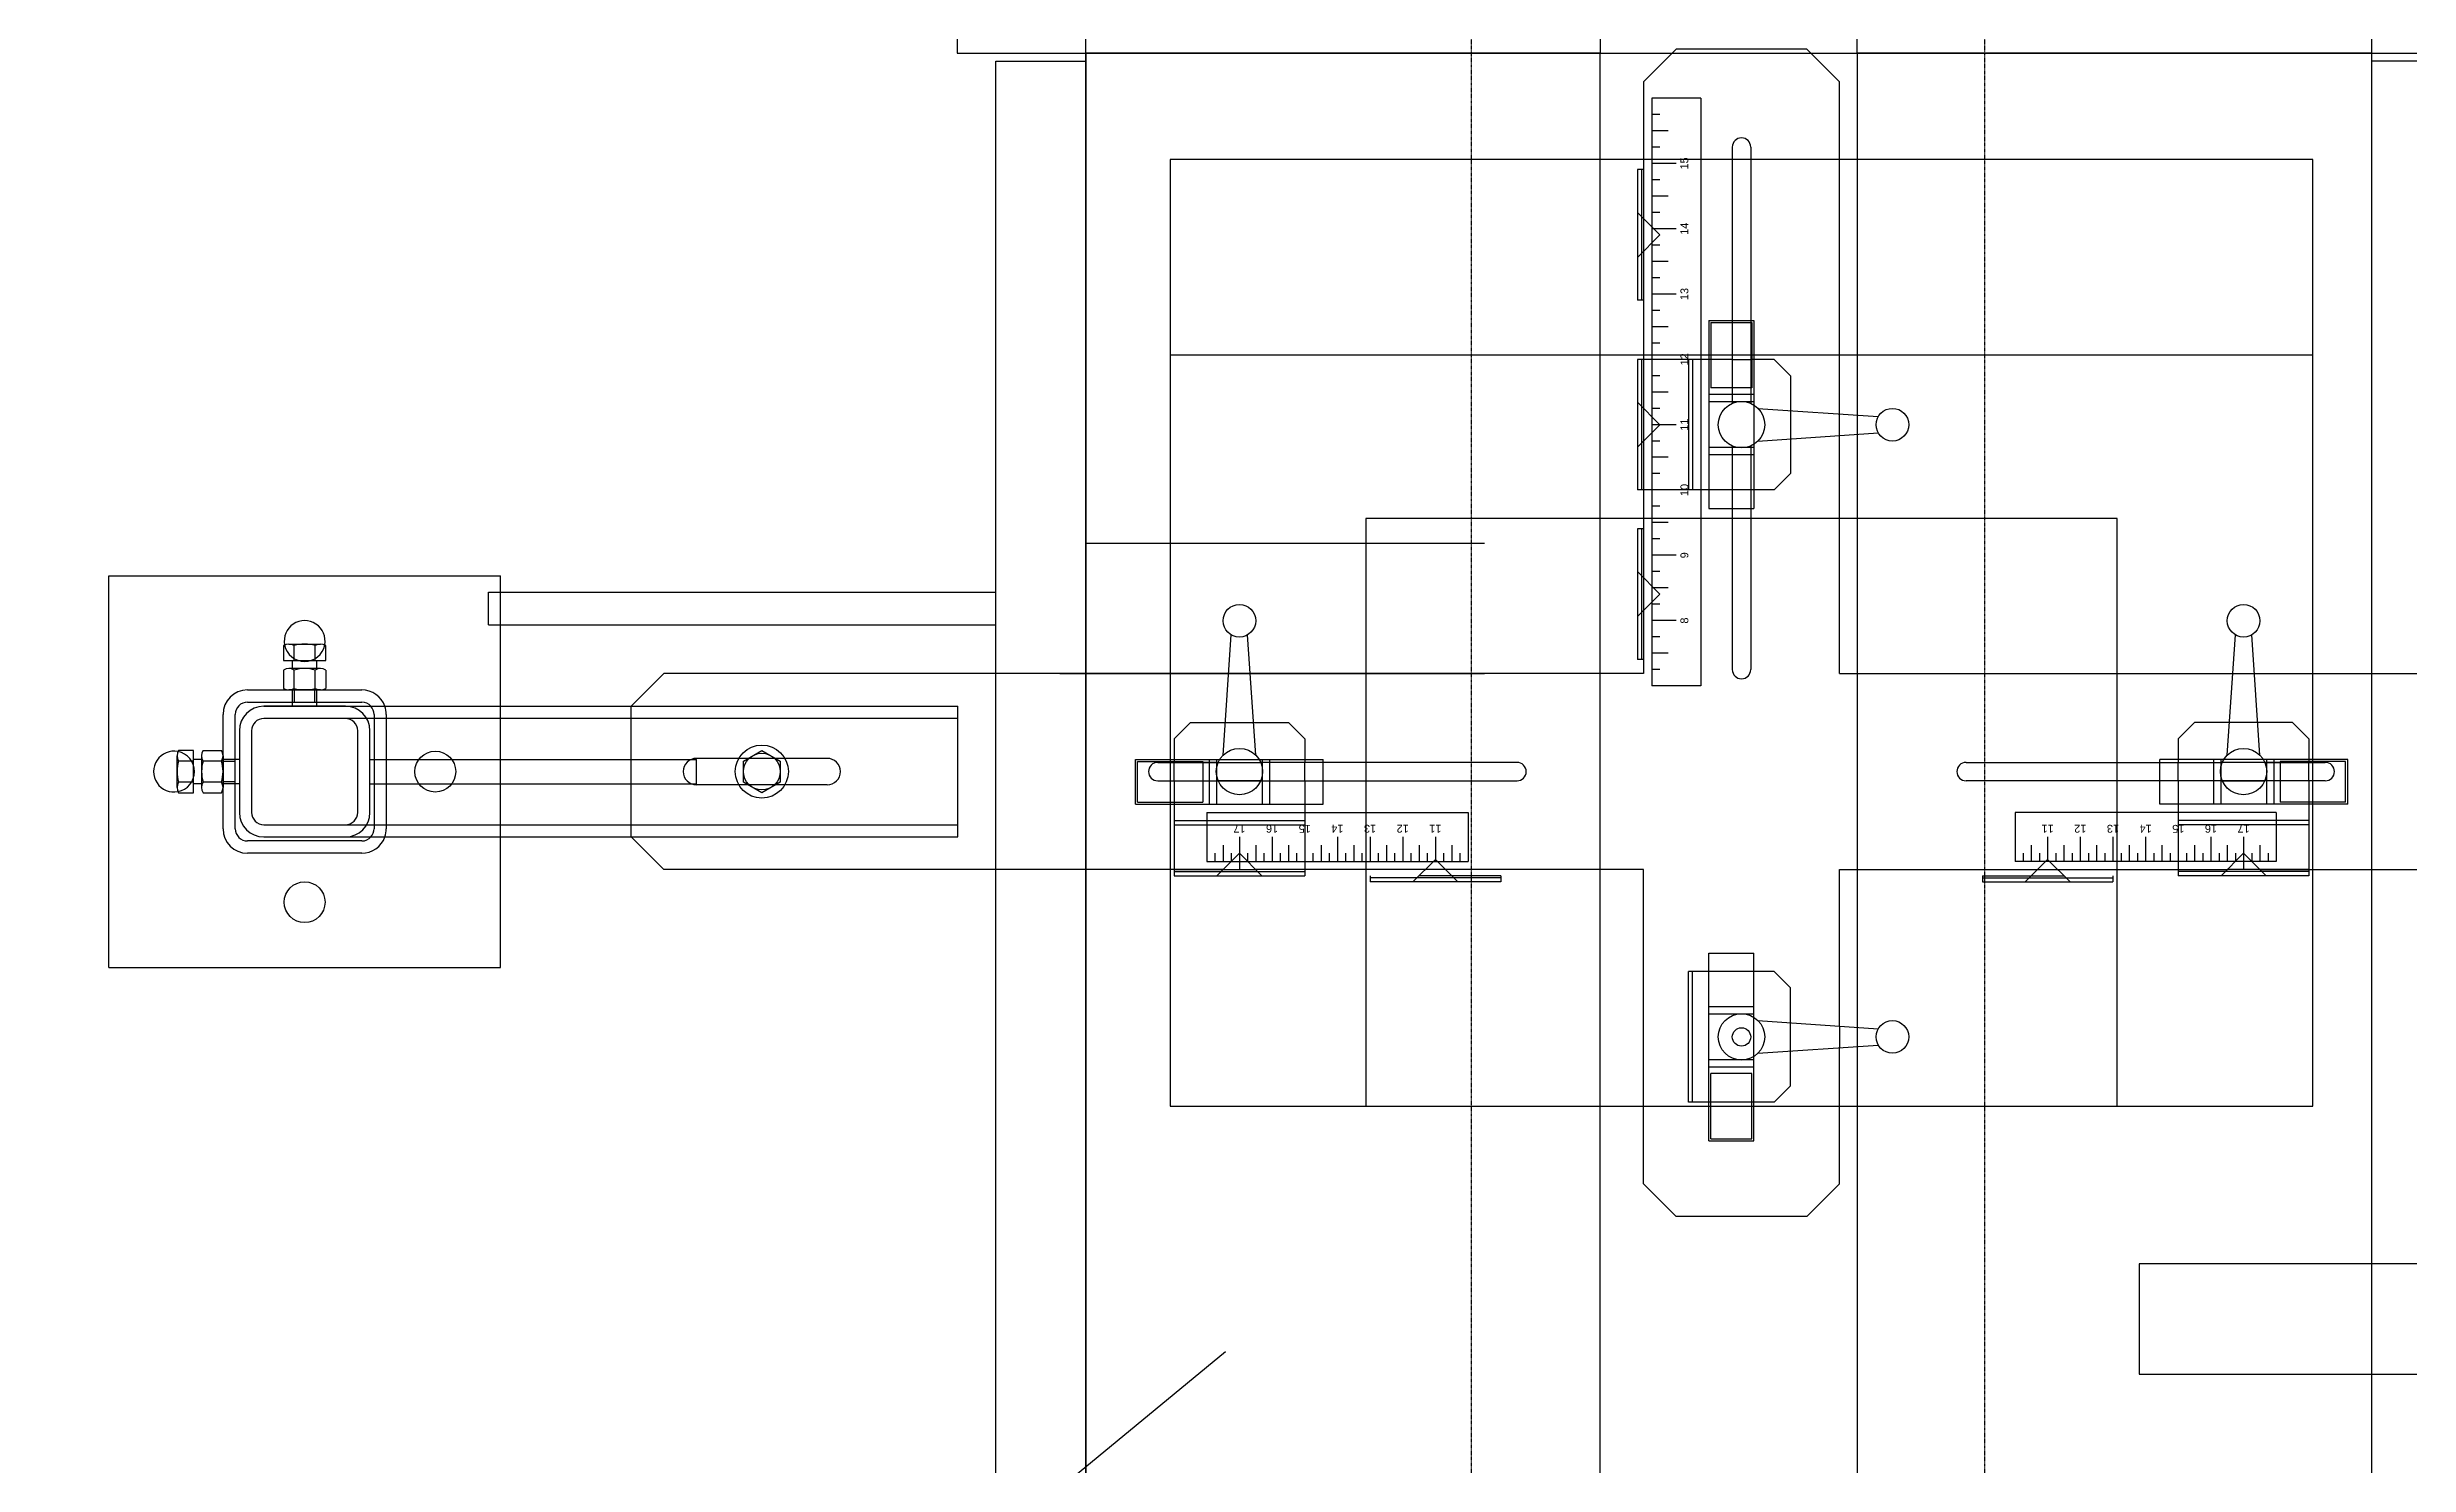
# Model space of a CAD drawing. Header units: millimetres. Extents: x -1732 to 458256, y -4349 to 130988.
# Drawn here: x 54906 to 55825, y 38187 to 38738 of the extents above; entities that cross this region are included whole.
import ezdxf
from ezdxf.enums import TextEntityAlignment as Align

# ---------------------------------------------------------------- set-up
doc = ezdxf.new("R2010")
doc.units = ezdxf.units.MM
doc.header["$LTSCALE"] = 0.01
doc.header["$MEASUREMENT"] = 0
doc.linetypes.add('HIDDEN2', pattern=[4.7625, 3.175, -1.5875])
doc.layers.add('F-E-EQP-BIELO', color=251, linetype='CONTINUOUS')
doc.layers.add('F-E-EQP-CAN', color=251, linetype='HIDDEN2')
doc.styles.add('TEXTXP', font='arial.ttf', dxfattribs={"width": 0.75, "oblique": 15})

msp = doc.modelspace()

# ---------------------------------------------------------------- linework, layer by layer
at = {"layer": 'F-E-EQP-BIELO'}
for p, q in [((55260.12361, 39736.13913), (55260.12361, 38736.13913)), ((55310.12361, 38736.13913), (55310.12361, 39736.13913)), ((55510.12361, 39736.13913), (55510.12361, 38736.13913)), ((55610.12361, 38736.13913), (55610.12361, 39736.13913)), ((55810.12361, 39736.13913), (55810.12361, 38736.13913)), ((55260.12361, 38736.13913), (55860.12361, 38736.13913)), ((55281.12361, 38736.13913), (55905.12361, 38736.13913)), ((55310.12361, 38736.13913), (55310.12361, 36236.13913)), ((55510.12361, 38736.13913), (55310.12361, 38736.13913)), ((55510.12361, 36236.13913), (55510.12361, 38736.13913)), ((55539.72361, 38737.72663), (55527.02361, 38725.02663)), ((55590.52361, 38737.72663), (55539.72361, 38737.72663)), ((55603.22361, 38725.02663), (55590.52361, 38737.72663)), ((55810.12361, 38736.13913), (55610.12361, 38736.13913)), ((55527.02361, 38725.02663), (55527.02361, 38598.02663)), ((55603.22361, 38595.87492), (55603.22361, 38725.02663)), ((55549.24861, 38718.67663), (55530.19861, 38718.67663)), ((55530.19861, 38718.67663), (55530.19861, 38594.85163)), ((55533.37361, 38712.32663), (55530.19861, 38712.32663)), ((55549.24861, 38718.67663), (55549.24861, 38490.07663)), ((55536.54861, 38705.97663), (55530.19861, 38705.97663)), ((55342.87361, 38694.86413), (55342.87361, 38326.56413)), ((55787.37361, 38694.86413), (55342.87361, 38694.86413)), ((55533.37361, 38699.62663), (55530.19861, 38699.62663)), ((55539.72361, 38693.27663), (55530.19861, 38693.27663)), ((55561.55173, 38699.62663), (55561.55173, 38599.956)), ((55568.69548, 38699.62663), (55568.69548, 38599.956)), ((55787.37361, 38326.56413), (55787.37361, 38694.86413)), ((55527.02361, 38690.88665), (55524.64236, 38690.88665)), ((55524.64236, 38690.88665), (55524.64236, 38640.08665)), ((55526.22986, 38690.88665), (55526.22986, 38672.6304)), ((55527.02361, 38690.88665), (55527.02361, 38671.83665)), ((55533.37361, 38686.92663), (55530.19861, 38686.92663)), ((55536.54861, 38680.57663), (55530.19861, 38680.57663)), ((55533.37361, 38665.48665), (55524.64236, 38674.2179)), ((55533.37361, 38665.48665), (55524.64236, 38656.7554)), ((55526.22986, 38672.6304), (55526.22986, 38658.3429)), ((55527.02361, 38671.83665), (55527.02361, 38659.13665)), ((55533.37361, 38674.22663), (55530.19861, 38674.22663)), ((55539.72361, 38667.87663), (55530.19861, 38667.87663)), ((55526.22986, 38658.3429), (55526.22986, 38640.08665)), ((55533.37361, 38661.52663), (55530.19861, 38661.52663)), ((55536.54861, 38655.17663), (55530.19861, 38655.17663)), ((55533.37361, 38648.82663), (55530.19861, 38648.82663)), ((55527.02361, 38640.08665), (55524.64236, 38640.08665)), ((55539.72361, 38642.47663), (55530.19861, 38642.47663)), ((55533.37361, 38636.12663), (55530.19861, 38636.12663)), ((55536.54861, 38629.77663), (55530.19861, 38629.77663)), ((55552.42361, 38632.15788), (55569.88611, 38632.15788)), ((55552.42361, 38632.15788), (55552.42361, 38559.13288)), ((55553.21736, 38631.36413), (55569.09236, 38631.36413)), ((55553.21736, 38631.36413), (55553.21736, 38605.96413)), ((55569.09236, 38631.36413), (55569.09236, 38605.96413)), ((55569.88611, 38632.15788), (55569.88611, 38559.13288)), ((55533.37361, 38623.42663), (55530.19861, 38623.42663)), ((55342.87361, 38618.66413), (55342.87361, 38326.56413)), ((55787.37361, 38618.66413), (55342.87361, 38618.66413)), ((55527.02361, 38617.07663), (55524.64236, 38617.07663)), ((55524.64236, 38617.07663), (55524.64236, 38566.27663)), ((55526.22986, 38617.07663), (55526.22986, 38598.82038)), ((55561.55173, 38617.07663), (55527.02361, 38617.07663)), ((55527.02361, 38617.07663), (55527.02361, 38598.02663)), ((55539.72361, 38617.07663), (55530.19861, 38617.07663)), ((55533.37361, 38610.72663), (55530.19861, 38610.72663)), ((55544.48611, 38617.07663), (55544.48611, 38566.27663)), ((55546.07361, 38617.07663), (55546.07361, 38566.27663)), ((55552.42361, 38617.07663), (55552.42361, 38566.27663)), ((55561.55173, 38617.07663), (55568.69548, 38617.07663)), ((55577.82361, 38617.07663), (55568.69548, 38617.07663)), ((55584.17361, 38610.72663), (55577.82361, 38617.07663)), ((55584.17361, 38610.72663), (55584.17361, 38572.62663)), ((55787.37361, 38326.56413), (55787.37361, 38618.66413)), ((55536.54861, 38604.37663), (55530.19861, 38604.37663)), ((55569.88611, 38603.41778), (55552.42361, 38603.41778)), ((55569.09236, 38605.96413), (55553.21736, 38605.96413)), ((55533.37361, 38591.67663), (55524.64236, 38600.40788)), ((55526.22986, 38598.82038), (55526.22986, 38584.53288)), ((55527.02361, 38598.02663), (55527.02361, 38585.32663)), ((55533.37361, 38598.02663), (55530.19861, 38598.02663)), ((55530.19861, 38594.85163), (55530.19861, 38588.50163)), ((55569.88611, 38600.57298), (55552.42361, 38600.57298)), ((55571.52546, 38598.02663), (55618.29835, 38594.85163)), ((55603.22361, 38587.47834), (55603.22361, 38595.87492)), ((55533.37361, 38591.67663), (55524.64236, 38582.94538)), ((55526.22986, 38584.53288), (55526.22986, 38566.27663)), ((55527.02361, 38585.32663), (55527.02361, 38494.83913)), ((55533.37361, 38591.67663), (55530.19861, 38591.67663)), ((55530.19861, 38588.50163), (55530.19861, 38490.07663)), ((55533.37361, 38585.32663), (55530.19861, 38585.32663)), ((55539.72361, 38591.67663), (55533.37361, 38591.67663)), ((55569.88611, 38582.78028), (55552.42361, 38582.78028)), ((55561.55173, 38583.39726), (55561.55173, 38496.42663)), ((55568.69548, 38583.39726), (55568.69548, 38496.42663)), ((55571.52546, 38585.32663), (55618.29835, 38588.50163)), ((55603.22361, 38494.83913), (55603.22361, 38587.47834)), ((55536.54861, 38578.97663), (55530.19861, 38578.97663)), ((55569.88611, 38579.93548), (55552.42361, 38579.93548)), ((55527.02361, 38566.27663), (55524.64236, 38566.27663)), ((55561.55173, 38566.27663), (55527.02361, 38566.27663)), ((55533.37361, 38572.62663), (55530.19861, 38572.62663)), ((55539.72361, 38566.27663), (55530.19861, 38566.27663)), ((55568.69548, 38566.27663), (55561.55173, 38566.27663)), ((55577.82361, 38566.27663), (55568.69548, 38566.27663)), ((55584.17361, 38572.62663), (55577.82361, 38566.27663)), ((55419.07361, 38555.16413), (55419.07361, 38326.56413)), ((55711.17361, 38555.16413), (55419.07361, 38555.16413)), ((55533.37361, 38559.92663), (55530.19861, 38559.92663)), ((55552.42361, 38559.13288), (55569.88611, 38559.13288)), ((55711.17361, 38326.56413), (55711.17361, 38555.16413)), ((55524.64236, 38551.18665), (55524.64236, 38500.38665)), ((55527.02361, 38551.18665), (55524.64236, 38551.18665)), ((55526.22986, 38551.18665), (55526.22986, 38532.9304)), ((55527.02361, 38551.18665), (55527.02361, 38532.13665)), ((55536.54861, 38553.57663), (55530.19861, 38553.57663)), ((55533.37361, 38547.22663), (55530.19861, 38547.22663)), ((55310.12361, 38545.63913), (55465.12361, 38545.63913)), ((55539.72361, 38540.87663), (55530.19861, 38540.87663)), ((54930.12361, 38380.53913), (54930.12361, 38532.93913)), ((54930.12361, 38532.93913), (55082.52361, 38532.93913)), ((55082.52361, 38482.13913), (55082.52361, 38532.93913)), ((55533.37361, 38525.78665), (55524.64236, 38534.5179)), ((55526.22986, 38532.9304), (55526.22986, 38518.6429)), ((55527.02361, 38532.13665), (55527.02361, 38519.43665)), ((55533.37361, 38534.52663), (55530.19861, 38534.52663)), ((55536.54861, 38528.17663), (55530.19861, 38528.17663)), ((55077.77361, 38513.88913), (55077.77361, 38526.58913)), ((55077.77361, 38526.58913), (55275.12361, 38526.58913)), ((55533.37361, 38525.78665), (55524.64236, 38517.0554)), ((55526.22986, 38518.6429), (55526.22986, 38500.38665)), ((55533.37361, 38521.82663), (55530.19861, 38521.82663)), ((55077.77361, 38513.88913), (55275.12361, 38513.88913)), ((55363.51111, 38463.14099), (55366.68611, 38509.91387)), ((55376.21111, 38463.14099), (55373.03611, 38509.91387)), ((55539.72361, 38515.47663), (55530.19861, 38515.47663)), ((55754.03611, 38463.14099), (55757.21111, 38509.91387)), ((55766.73611, 38463.14099), (55763.56111, 38509.91387)), ((54998.07471, 38505.74025), (54998.07471, 38499.99851)), ((54998.07471, 38499.99851), (55014.5725, 38499.99851)), ((55000.13694, 38506.34851), (55012.51028, 38506.34851)), ((55001.56111, 38496.82351), (55001.56111, 38499.99851)), ((55002.19916, 38499.99851), (55002.19916, 38505.74025)), ((55010.44805, 38499.99851), (55010.44805, 38505.74025)), ((55011.08611, 38496.82351), (55011.08611, 38499.99851)), ((55014.5725, 38499.99851), (55014.5725, 38505.74025)), ((55527.02361, 38500.38665), (55524.64236, 38500.38665)), ((55533.37361, 38509.12663), (55530.19861, 38509.12663)), ((55536.54861, 38502.77663), (55530.19861, 38502.77663)), ((54998.07471, 38496.21525), (54998.07471, 38489.09739)), ((55012.51028, 38496.82351), (55000.13694, 38496.82351)), ((55002.19916, 38489.09739), (55002.19916, 38496.21525)), ((55010.44805, 38489.09739), (55010.44805, 38496.21525)), ((55014.5725, 38496.21525), (55014.5725, 38489.09739)), ((55133.32361, 38482.13913), (55146.02361, 38494.83913)), ((55365.66281, 38494.83913), (55146.02361, 38494.83913)), ((55300.02361, 38494.83913), (55465.12361, 38494.83913)), ((55374.0594, 38494.83913), (55365.66281, 38494.83913)), ((55527.02361, 38494.83913), (55374.0594, 38494.83913)), ((55533.37361, 38496.42663), (55530.19861, 38496.42663)), ((55603.22361, 38494.83913), (55756.18781, 38494.83913)), ((55756.18781, 38494.83913), (55764.5844, 38494.83913)), ((55764.5844, 38494.83913), (55984.22361, 38494.83913)), ((54984.09861, 38488.48913), (55028.54861, 38488.48913)), ((54984.09861, 38483.72663), (55028.54861, 38483.72663)), ((54990.44861, 38482.13913), (55133.32361, 38482.13913)), ((55022.19861, 38482.13913), (54990.44861, 38482.13913)), ((55012.51028, 38488.48913), (55000.13694, 38488.48913)), ((55001.56111, 38483.72663), (55001.56111, 38488.48913)), ((55001.56111, 38482.13913), (55001.56111, 38483.72663)), ((55002.35486, 38483.72663), (55002.35486, 38488.48913)), ((55010.29236, 38483.72663), (55010.29236, 38488.48913)), ((55011.08611, 38483.72663), (55011.08611, 38488.48913)), ((55011.08611, 38482.13913), (55011.08611, 38483.72663)), ((55082.52361, 38431.33913), (55082.52361, 38482.13913)), ((55133.32361, 38482.13913), (55260.32361, 38482.13913)), ((55133.32361, 38431.33913), (55133.32361, 38482.13913)), ((55260.32361, 38431.33913), (55260.32361, 38482.13913)), ((55549.24861, 38490.07663), (55530.19861, 38490.07663)), ((54974.57361, 38434.51413), (54974.57361, 38478.96413)), ((54979.33611, 38434.51413), (54979.33611, 38478.96413)), ((54980.92361, 38472.61413), (54980.92361, 38440.86413)), ((54985.68611, 38472.61413), (54985.68611, 38440.86413)), ((55260.32361, 38477.37663), (54990.44861, 38477.37663)), ((55026.96111, 38440.86413), (55026.96111, 38472.61413)), ((55031.72361, 38440.86413), (55031.72361, 38472.61413)), ((55033.31111, 38478.96413), (55033.31111, 38434.51413)), ((55038.07361, 38478.96413), (55038.07361, 38434.51413)), ((55350.81111, 38475.78913), (55344.46111, 38469.43913)), ((55350.81111, 38475.78913), (55388.91111, 38475.78913)), ((55388.91111, 38475.78913), (55395.26111, 38469.43913)), ((55741.33611, 38475.78913), (55734.98611, 38469.43913)), ((55779.43611, 38475.78913), (55741.33611, 38475.78913)), ((55779.43611, 38475.78913), (55785.78611, 38469.43913)), ((54963.06423, 38464.98803), (54957.32249, 38464.98803)), ((54963.06423, 38448.49024), (54963.06423, 38464.98803)), ((54966.84749, 38464.98803), (54973.96535, 38464.98803)), ((55176.97986, 38460.86358), (55184.12361, 38464.98803)), ((55184.12361, 38464.98803), (55191.26736, 38460.86358)), ((55344.46111, 38469.43913), (55344.46111, 38460.31101)), ((55395.26111, 38469.43913), (55395.26111, 38460.31101)), ((55734.98611, 38469.43913), (55734.98611, 38460.31101)), ((55785.78611, 38469.43913), (55785.78611, 38460.31101)), ((54956.71423, 38450.55246), (54956.71423, 38462.9258)), ((54963.06423, 38460.86358), (54957.32249, 38460.86358)), ((54966.23923, 38461.50163), (54963.06423, 38461.50163)), ((54966.23923, 38462.9258), (54966.23923, 38450.55246)), ((54973.96535, 38460.86358), (54966.84749, 38460.86358)), ((54974.57361, 38462.9258), (54974.57361, 38450.55246)), ((54979.33611, 38461.50163), (54974.57361, 38461.50163)), ((54979.33611, 38460.70788), (54974.57361, 38460.70788)), ((54980.92361, 38461.50163), (54979.33611, 38461.50163)), ((55031.72361, 38461.50163), (55158.72361, 38461.50163)), ((55175.19464, 38461.89851), (55158.72361, 38461.89851)), ((55158.72361, 38451.97663), (55158.72361, 38461.50163)), ((55193.05257, 38461.89851), (55175.19464, 38461.89851)), ((55176.97986, 38452.61469), (55176.97986, 38460.86358)), ((55191.26736, 38460.86358), (55191.26736, 38452.61469)), ((55209.52361, 38461.89851), (55193.05257, 38461.89851)), ((55329.37986, 38461.50163), (55402.40486, 38461.50163)), ((55329.37986, 38444.03913), (55329.37986, 38461.50163)), ((55330.17361, 38444.83288), (55330.17361, 38460.70788)), ((55330.17361, 38460.70788), (55355.57361, 38460.70788)), ((55361.58173, 38460.31101), (55338.11111, 38460.31101)), ((55338.11111, 38460.31101), (55378.14048, 38460.31101)), ((55344.46111, 38453.16726), (55344.46111, 38460.31101)), ((55355.57361, 38460.70788), (55355.57361, 38444.83288)), ((55358.11996, 38461.50163), (55358.11996, 38444.03913)), ((55360.96476, 38461.50163), (55360.96476, 38444.03913)), ((55361.58173, 38460.31101), (55378.14048, 38460.31101)), ((55477.81111, 38460.31101), (55378.14048, 38460.31101)), ((55378.75746, 38461.50163), (55378.75746, 38444.03913)), ((55381.60226, 38461.50163), (55381.60226, 38444.03913)), ((55395.26111, 38453.16726), (55395.26111, 38460.31101)), ((55402.40486, 38444.03913), (55402.40486, 38461.50163)), ((55652.43611, 38460.31101), (55752.10673, 38460.31101)), ((55800.86736, 38461.50163), (55727.84236, 38461.50163)), ((55727.84236, 38444.03913), (55727.84236, 38461.50163)), ((55734.98611, 38453.16726), (55734.98611, 38460.31101)), ((55748.64496, 38461.50163), (55748.64496, 38444.03913)), ((55751.48976, 38461.50163), (55751.48976, 38444.03913)), ((55792.13611, 38460.31101), (55752.10673, 38460.31101)), ((55768.66548, 38460.31101), (55752.10673, 38460.31101)), ((55768.66548, 38460.31101), (55792.13611, 38460.31101)), ((55769.28246, 38461.50163), (55769.28246, 38444.03913)), ((55772.12726, 38461.50163), (55772.12726, 38444.03913)), ((55800.07361, 38460.70788), (55774.67361, 38460.70788)), ((55774.67361, 38460.70788), (55774.67361, 38444.83288)), ((55785.78611, 38453.16726), (55785.78611, 38460.31101)), ((55800.07361, 38444.83288), (55800.07361, 38460.70788)), ((55800.86736, 38444.03913), (55800.86736, 38461.50163)), ((54963.06423, 38452.61469), (54957.32249, 38452.61469)), ((54957.32249, 38448.49024), (54963.06423, 38448.49024)), ((54966.23923, 38451.97663), (54963.06423, 38451.97663)), ((54973.96535, 38452.61469), (54966.84749, 38452.61469)), ((54966.84749, 38448.49024), (54973.96535, 38448.49024)), ((54979.33611, 38452.77038), (54974.57361, 38452.77038)), ((54979.33611, 38451.97663), (54974.57361, 38451.97663)), ((54980.92361, 38451.97663), (54979.33611, 38451.97663)), ((55031.72361, 38451.97663), (55158.72361, 38451.97663)), ((55175.19464, 38451.57976), (55158.72361, 38451.57976)), ((55193.05257, 38451.57976), (55175.19464, 38451.57976)), ((55184.12361, 38448.49024), (55176.97986, 38452.61469)), ((55191.26736, 38452.61469), (55184.12361, 38448.49024)), ((55209.52361, 38451.57976), (55193.05257, 38451.57976)), ((55338.11111, 38453.16726), (55361.58173, 38453.16726)), ((55338.11111, 38453.16726), (55378.14048, 38453.16726)), ((55344.46111, 38453.16726), (55344.46111, 38418.63913)), ((55378.14048, 38453.16726), (55361.58173, 38453.16726)), ((55378.14048, 38453.16726), (55477.81111, 38453.16726)), ((55395.26111, 38453.16726), (55395.26111, 38418.63913)), ((55752.10673, 38453.16726), (55652.43611, 38453.16726)), ((55734.98611, 38453.16726), (55734.98611, 38418.63913)), ((55792.13611, 38453.16726), (55752.10673, 38453.16726)), ((55752.10673, 38453.16726), (55768.66548, 38453.16726)), ((55792.13611, 38453.16726), (55768.66548, 38453.16726)), ((55785.78611, 38453.16726), (55785.78611, 38418.63913)), ((54990.44861, 38436.10163), (55260.32361, 38436.10163)), ((55329.37986, 38444.03913), (55402.40486, 38444.03913)), ((55330.17361, 38444.83288), (55355.57361, 38444.83288)), ((55344.46111, 38444.03913), (55395.26111, 38444.03913)), ((55344.46111, 38437.68913), (55395.26111, 38437.68913)), ((55344.46111, 38436.10163), (55395.26111, 38436.10163)), ((55357.16111, 38440.86413), (55458.76111, 38440.86413)), ((55357.16111, 38440.86413), (55357.16111, 38421.81413)), ((55458.76111, 38440.86413), (55458.76111, 38421.81413)), ((55773.08611, 38440.86413), (55671.48611, 38440.86413)), ((55671.48611, 38440.86413), (55671.48611, 38421.81413)), ((55800.86736, 38444.03913), (55727.84236, 38444.03913)), ((55785.78611, 38444.03913), (55734.98611, 38444.03913)), ((55785.78611, 38437.68913), (55734.98611, 38437.68913)), ((55785.78611, 38436.10163), (55734.98611, 38436.10163)), ((55773.08611, 38440.86413), (55773.08611, 38421.81413)), ((55800.07361, 38444.83288), (55774.67361, 38444.83288)), ((55028.54861, 38429.75163), (54984.09861, 38429.75163)), ((54990.44861, 38431.33913), (55133.32361, 38431.33913)), ((54990.44861, 38431.33913), (55022.19861, 38431.33913)), ((55082.52361, 38380.53913), (55082.52361, 38431.33913)), ((55133.32361, 38431.33913), (55260.32361, 38431.33913)), ((55133.32361, 38431.33913), (55146.02361, 38418.63913)), ((55363.51111, 38428.16413), (55363.51111, 38421.81413)), ((55369.86111, 38431.33913), (55369.86111, 38424.98913)), ((55376.21111, 38428.16413), (55376.21111, 38421.81413)), ((55382.56111, 38431.33913), (55382.56111, 38421.81413)), ((55388.91111, 38428.16413), (55388.91111, 38421.81413)), ((55395.26111, 38431.33913), (55395.26111, 38421.81413)), ((55401.61111, 38428.16413), (55401.61111, 38421.81413)), ((55407.96111, 38431.33913), (55407.96111, 38421.81413)), ((55414.31111, 38428.16413), (55414.31111, 38421.81413)), ((55420.66111, 38431.33913), (55420.66111, 38421.81413)), ((55427.01111, 38428.16413), (55427.01111, 38421.81413)), ((55433.36111, 38431.33913), (55433.36111, 38421.81413)), ((55439.71111, 38428.16413), (55439.71111, 38421.81413)), ((55446.06111, 38431.33913), (55446.06111, 38421.81413)), ((55452.41111, 38428.16413), (55452.41111, 38421.81413)), ((55677.83611, 38428.16413), (55677.83611, 38421.81413)), ((55684.18611, 38431.33913), (55684.18611, 38421.81413)), ((55690.53611, 38428.16413), (55690.53611, 38421.81413)), ((55696.88611, 38431.33913), (55696.88611, 38421.81413)), ((55703.23611, 38428.16413), (55703.23611, 38421.81413)), ((55709.58611, 38431.33913), (55709.58611, 38421.81413)), ((55715.93611, 38428.16413), (55715.93611, 38421.81413)), ((55722.28611, 38431.33913), (55722.28611, 38421.81413)), ((55728.63611, 38428.16413), (55728.63611, 38421.81413)), ((55734.98611, 38431.33913), (55734.98611, 38421.81413)), ((55741.33611, 38428.16413), (55741.33611, 38421.81413)), ((55747.68611, 38431.33913), (55747.68611, 38421.81413)), ((55754.03611, 38428.16413), (55754.03611, 38421.81413)), ((55760.38611, 38431.33913), (55760.38611, 38424.98913)), ((55766.73611, 38428.16413), (55766.73611, 38421.81413)), ((55028.54861, 38424.98913), (54984.09861, 38424.98913)), ((55363.51111, 38418.63913), (55146.02361, 38418.63913)), ((55344.46111, 38418.63913), (55344.46111, 38416.25788)), ((55344.46111, 38418.63913), (55363.51111, 38418.63913)), ((55344.46111, 38417.84538), (55362.71736, 38417.84538)), ((55357.16111, 38421.81413), (55366.68611, 38421.81413)), ((55360.33611, 38424.98913), (55360.33611, 38421.81413)), ((55369.86111, 38424.98913), (55361.12986, 38416.25788)), ((55362.71736, 38417.84538), (55377.00486, 38417.84538)), ((55363.51111, 38418.63913), (55376.21111, 38418.63913)), ((55366.68611, 38424.98913), (55366.68611, 38421.81413)), ((55366.68611, 38421.81413), (55373.03611, 38421.81413)), ((55369.86111, 38424.98913), (55369.86111, 38418.63913)), ((55369.86111, 38424.98913), (55378.59236, 38416.25788)), ((55373.03611, 38424.98913), (55373.03611, 38421.81413)), ((55373.03611, 38421.81413), (55458.76111, 38421.81413)), ((55527.02361, 38418.63913), (55376.21111, 38418.63913)), ((55377.00486, 38417.84538), (55395.26111, 38417.84538)), ((55379.38611, 38424.98913), (55379.38611, 38421.81413)), ((55385.73611, 38424.98913), (55385.73611, 38421.81413)), ((55392.08611, 38424.98913), (55392.08611, 38421.81413)), ((55395.26111, 38418.63913), (55395.26111, 38416.25788)), ((55398.43611, 38424.98913), (55398.43611, 38421.81413)), ((55404.78611, 38424.98913), (55404.78611, 38421.81413)), ((55411.13611, 38424.98913), (55411.13611, 38421.81413)), ((55417.48611, 38424.98913), (55417.48611, 38421.81413)), ((55423.83611, 38424.98913), (55423.83611, 38421.81413)), ((55430.18611, 38424.98913), (55430.18611, 38421.81413)), ((55436.53611, 38424.98913), (55436.53611, 38421.81413)), ((55446.06111, 38422.59915), (55437.32986, 38413.8679)), ((55442.88611, 38424.98913), (55442.88611, 38421.81413)), ((55446.06111, 38422.59915), (55454.79236, 38413.8679)), ((55449.23611, 38424.98913), (55449.23611, 38421.81413)), ((55455.58611, 38424.98913), (55455.58611, 38421.81413)), ((55527.02361, 38296.40163), (55527.02361, 38418.63913)), ((55603.22361, 38418.63913), (55754.03611, 38418.63913)), ((55603.22361, 38357.74992), (55603.22361, 38418.63913)), ((55757.21111, 38421.81413), (55671.48611, 38421.81413)), ((55674.66111, 38424.98913), (55674.66111, 38421.81413)), ((55684.18611, 38422.59915), (55675.45486, 38413.8679)), ((55681.01111, 38424.98913), (55681.01111, 38421.81413)), ((55684.18611, 38422.59915), (55692.91736, 38413.8679)), ((55687.36111, 38424.98913), (55687.36111, 38421.81413)), ((55693.71111, 38424.98913), (55693.71111, 38421.81413)), ((55700.06111, 38424.98913), (55700.06111, 38421.81413)), ((55706.41111, 38424.98913), (55706.41111, 38421.81413)), ((55712.76111, 38424.98913), (55712.76111, 38421.81413)), ((55719.11111, 38424.98913), (55719.11111, 38421.81413)), ((55725.46111, 38424.98913), (55725.46111, 38421.81413)), ((55731.81111, 38424.98913), (55731.81111, 38421.81413)), ((55734.98611, 38418.63913), (55734.98611, 38416.25788)), ((55753.24236, 38417.84538), (55734.98611, 38417.84538)), ((55738.16111, 38424.98913), (55738.16111, 38421.81413)), ((55744.51111, 38424.98913), (55744.51111, 38421.81413)), ((55750.86111, 38424.98913), (55750.86111, 38421.81413)), ((55760.38611, 38424.98913), (55751.65486, 38416.25788)), ((55767.52986, 38417.84538), (55753.24236, 38417.84538)), ((55766.73611, 38418.63913), (55754.03611, 38418.63913)), ((55757.21111, 38424.98913), (55757.21111, 38421.81413)), ((55763.56111, 38421.81413), (55757.21111, 38421.81413)), ((55760.38611, 38424.98913), (55769.11736, 38416.25788)), ((55760.38611, 38424.98913), (55760.38611, 38418.63913)), ((55763.56111, 38424.98913), (55763.56111, 38421.81413)), ((55773.08611, 38421.81413), (55763.56111, 38421.81413)), ((55766.73611, 38418.63913), (55984.22361, 38418.63913)), ((55785.78611, 38418.63913), (55766.73611, 38418.63913)), ((55785.78611, 38417.84538), (55767.52986, 38417.84538)), ((55769.91111, 38424.98913), (55769.91111, 38421.81413)), ((55785.78611, 38418.63913), (55785.78611, 38416.25788)), ((55344.46111, 38416.25788), (55395.26111, 38416.25788)), ((55420.66111, 38416.24915), (55420.66111, 38413.8679)), ((55438.91736, 38415.4554), (55420.66111, 38415.4554)), ((55471.46111, 38413.8679), (55420.66111, 38413.8679)), ((55453.20486, 38415.4554), (55438.91736, 38415.4554)), ((55452.41111, 38416.24915), (55439.71111, 38416.24915)), ((55471.46111, 38416.24915), (55452.41111, 38416.24915)), ((55471.46111, 38415.4554), (55453.20486, 38415.4554)), ((55471.46111, 38416.24915), (55471.46111, 38413.8679)), ((55658.78611, 38416.24915), (55658.78611, 38413.8679)), ((55658.78611, 38416.24915), (55677.83611, 38416.24915)), ((55658.78611, 38415.4554), (55677.04236, 38415.4554)), ((55658.78611, 38413.8679), (55709.58611, 38413.8679)), ((55677.04236, 38415.4554), (55691.32986, 38415.4554)), ((55677.83611, 38416.24915), (55690.53611, 38416.24915)), ((55691.32986, 38415.4554), (55709.58611, 38415.4554)), ((55709.58611, 38416.24915), (55709.58611, 38413.8679)), ((55785.78611, 38416.25788), (55734.98611, 38416.25788)), ((55552.42361, 38386.09538), (55569.88611, 38386.09538)), ((55552.42361, 38313.07038), (55552.42361, 38386.09538)), ((55569.88611, 38313.07038), (55569.88611, 38386.09538)), ((54930.12361, 38380.53913), (55082.52361, 38380.53913)), ((55577.82361, 38378.95163), (55544.48611, 38378.95163)), ((55544.48611, 38328.15163), (55544.48611, 38378.95163)), ((55546.07361, 38328.15163), (55546.07361, 38378.95163)), ((55552.42361, 38328.15163), (55552.42361, 38378.95163)), ((55584.17361, 38372.60163), (55577.82361, 38378.95163)), ((55584.17361, 38334.50163), (55584.17361, 38372.60163)), ((55569.88611, 38365.29278), (55552.42361, 38365.29278)), ((55569.88611, 38362.44798), (55552.42361, 38362.44798)), ((55571.52546, 38359.90163), (55618.29835, 38356.72663)), ((55603.22361, 38357.74992), (55603.22361, 38349.35334)), ((55569.88611, 38344.65528), (55552.42361, 38344.65528)), ((55571.52546, 38347.20163), (55618.29835, 38350.37663)), ((55603.22361, 38296.40163), (55603.22361, 38349.35334)), ((55569.88611, 38341.81048), (55552.42361, 38341.81048)), ((55569.09236, 38339.26413), (55553.21736, 38339.26413)), ((55553.21736, 38313.86413), (55553.21736, 38339.26413)), ((55569.09236, 38313.86413), (55569.09236, 38339.26413)), ((55342.87361, 38326.56413), (55787.37361, 38326.56413)), ((55342.87361, 38326.56413), (55787.37361, 38326.56413)), ((55419.07361, 38326.56413), (55711.17361, 38326.56413)), ((55577.82361, 38328.15163), (55544.48611, 38328.15163)), ((55584.17361, 38334.50163), (55577.82361, 38328.15163)), ((55552.42361, 38313.07038), (55569.88611, 38313.07038)), ((55553.21736, 38313.86413), (55569.09236, 38313.86413)), ((55539.72361, 38283.70163), (55527.02361, 38296.40163)), ((55590.52361, 38283.70163), (55603.22361, 38296.40163)), ((55590.52361, 38283.70163), (55539.72361, 38283.70163)), ((55364.38967, 38231.09008), (55275.79481, 38158.04093))]:
    msp.add_line(p, q, dxfattribs=at)
for points in [[(55275.12361, 37239.33913), (55275.12361, 38733.03913), (55310.12361, 38733.03913), (55310.12361, 37239.33913), (55275.12361, 37239.33913)], [(55810.12361, 38736.13913), (55810.12361, 37236.13913), (55310.12361, 37236.13913), (55310.12361, 38736.13913), (55810.12361, 38736.13913)], [(55610.12361, 38736.13913), (55610.12361, 36236.13913), (55810.12361, 36236.13913), (55810.12361, 37236.13913), (55610.12361, 37236.13913)], [(55845.12361, 37239.33913), (55845.12361, 38733.03913), (55810.12361, 38733.03913), (55810.12361, 37239.33913), (55845.12361, 37239.33913)], [(55719.82361, 38265.33913), (55719.82361, 38222.33913), (56009.82361, 38222.33913), (56009.82361, 38265.33913), (55719.82361, 38265.33913)]]:
    msp.add_lwpolyline(points, dxfattribs=at)
for centre, radius in [((55565.12361, 38591.67663), 9.017), ((55623.79761, 38591.67663), 6.35), ((55369.86111, 38515.41313), 6.35), ((55760.38611, 38515.41313), 6.35), ((55057.12361, 38456.73913), 7.9375), ((55184.12361, 38456.73913), 10.3124), ((55184.12361, 38456.73913), 7.14375), ((55369.86111, 38456.73913), 9.017), ((55760.38611, 38456.73913), 9.017), ((55006.32361, 38405.93913), 7.9375), ((55565.12361, 38353.55163), 9.017), ((55565.12361, 38353.55163), 3.57187), ((55623.79761, 38353.55163), 6.35)]:
    msp.add_circle(centre, radius, dxfattribs=at)
for centre, radius, start, end in [((55565.12361, 38699.62663), 3.57187, 0, 180), ((55006.32361, 38507.53913), 7.9375, 348.7865323, 191.2134677), ((55000.13694, 38502.54854), 3.79997, 57.13276776, 122.86723224), ((55006.32361, 38507.53913), 7.9375, 191.2134677, 348.7865323), ((55006.32361, 38492.06101), 14.2875, 73.22134512, 106.77865488), ((55012.51028, 38502.54854), 3.79997, 57.13276776, 122.86723224), ((55000.13694, 38493.02354), 3.79997, 57.13276776, 122.86723224), ((55006.32361, 38482.53601), 14.2875, 73.22134512, 106.77865488), ((55012.51028, 38493.02354), 3.79997, 57.13276776, 122.86723224), ((55565.12361, 38496.42663), 3.57187, 180, 0), ((54984.09861, 38478.96413), 9.525, 90, 180), ((54984.09861, 38478.96413), 4.7625, 90, 180), ((54990.44861, 38472.61413), 9.525, 90, 180), ((55000.13694, 38492.28911), 3.79997, 237.13276776, 302.86723224), ((55000.13694, 38492.28911), 3.79997, 237.13276776, 302.86723224), ((55006.32361, 38502.77663), 14.2875, 253.22134512, 286.77865488), ((55012.51028, 38492.28911), 3.79997, 237.13276776, 302.86723224), ((55022.19861, 38472.61413), 9.525, 0, 90), ((55028.54861, 38478.96413), 9.525, 19.47122063, 90), ((55028.54861, 38478.96413), 4.7625, 41.8103149, 90), ((55028.54861, 38478.96413), 4.7625, 0, 41.8103149), ((55028.54861, 38478.96413), 9.525, 0, 19.47122063), ((54990.44861, 38472.61413), 4.7625, 90, 180), ((55022.19861, 38472.61413), 4.7625, 0, 90), ((54955.52361, 38456.73913), 7.9375, 78.7865323, 281.2134677), ((54960.5142, 38462.9258), 3.79997, 147.13276776, 212.86723224), ((54955.52361, 38456.73913), 7.9375, 281.2134677, 78.7865323), ((54970.0392, 38462.9258), 3.79997, 147.13276776, 212.86723224), ((54970.77363, 38462.9258), 3.79997, 327.13276776, 32.86723224), ((54971.00173, 38456.73913), 14.2875, 163.22134512, 196.77865488), ((54980.52673, 38456.73913), 14.2875, 163.22134512, 196.77865488), ((54960.28611, 38456.73913), 14.2875, 343.22134512, 16.77865488), ((55158.72361, 38456.73913), 5.15937, 90, 270), ((55209.52361, 38456.73913), 5.15937, 270, 90), ((55338.11111, 38456.73913), 3.57187, 90, 270), ((55477.81111, 38456.73913), 3.57187, 270, 90), ((55652.43611, 38456.73913), 3.57187, 90, 270), ((55792.13611, 38456.73913), 3.57187, 270, 90), ((54960.5142, 38450.55246), 3.79997, 147.13276776, 212.86723224), ((54970.0392, 38450.55246), 3.79997, 147.13276776, 212.86723224), ((54970.77363, 38450.55246), 3.79997, 327.13276776, 32.86723224), ((54970.77363, 38450.55246), 3.79997, 327.13276776, 32.86723224), ((54990.44861, 38440.86413), 9.525, 180, 270), ((54990.44861, 38440.86413), 4.7625, 180, 270), ((55022.19861, 38440.86413), 9.525, 270, 0), ((55022.19861, 38440.86413), 4.7625, 270, 0), ((54984.09861, 38434.51413), 9.525, 180, 270), ((54984.09861, 38434.51413), 4.7625, 180, 270), ((55028.54861, 38434.51413), 9.525, 270, 340.52877937), ((55028.54861, 38434.51413), 4.7625, 270, 318.1896851), ((55028.54861, 38434.51413), 4.7625, 318.1896851, 0), ((55028.54861, 38434.51413), 9.525, 340.52877937, 0)]:
    msp.add_arc(centre, radius, start, end, dxfattribs=at)
at = {"layer": 'F-E-EQP-CAN'}
msp.add_lwpolyline([(50985.07629, 23236.87046), (50985.07667, 35036.14032), (54826.19109, 35036.14032), (55659.75013, 35869.69936), (55659.75013, 45733.52954), (55659.75013, 45733.52954), (55459.58535, 45733.52993), (55460.07629, 35952.86777), (54743.34808, 35236.14032), (50785.07668, 35236.14032), (50785.07668, 35236.14032), (50785.07629, 5839.13791)], dxfattribs=at)

# ---------------------------------------------------------------- texts
at = {"layer": 'F-E-EQP-BIELO', "style": 'TEXTXP'}
for s, rotation, p in [('15', 90, (55542.89861, 38693.27663)), ('14', 90, (55542.89861, 38667.87663)), ('13', 90, (55542.89861, 38642.47663)), ('12', 90, (55542.89861, 38617.07663)), ('11', 90, (55542.89861, 38591.67663)), ('10', 90, (55542.89861, 38566.27663)), ('9', 90, (55542.89861, 38540.87663)), ('8', 90, (55542.89861, 38515.47663)), ('17', 180, (55369.86111, 38434.51413)), ('16', 180, (55382.56111, 38434.51413)), ('15', 180, (55395.26111, 38434.51413)), ('14', 180, (55407.96111, 38434.51413)), ('13', 180, (55420.66111, 38434.51413)), ('12', 180, (55433.36111, 38434.51413)), ('11', 180, (55446.06111, 38434.51413)), ('11', 180, (55684.18611, 38434.51413)), ('12', 180, (55696.88611, 38434.51413)), ('13', 180, (55709.58611, 38434.51413)), ('14', 180, (55722.28611, 38434.51413)), ('15', 180, (55734.98611, 38434.51413)), ('16', 180, (55747.68611, 38434.51413)), ('17', 180, (55760.38611, 38434.51413))]:
    msp.add_text(s, height=3.048, rotation=rotation, dxfattribs=at).set_placement(p, align=Align.MIDDLE)

doc.saveas('drawing.dxf')
